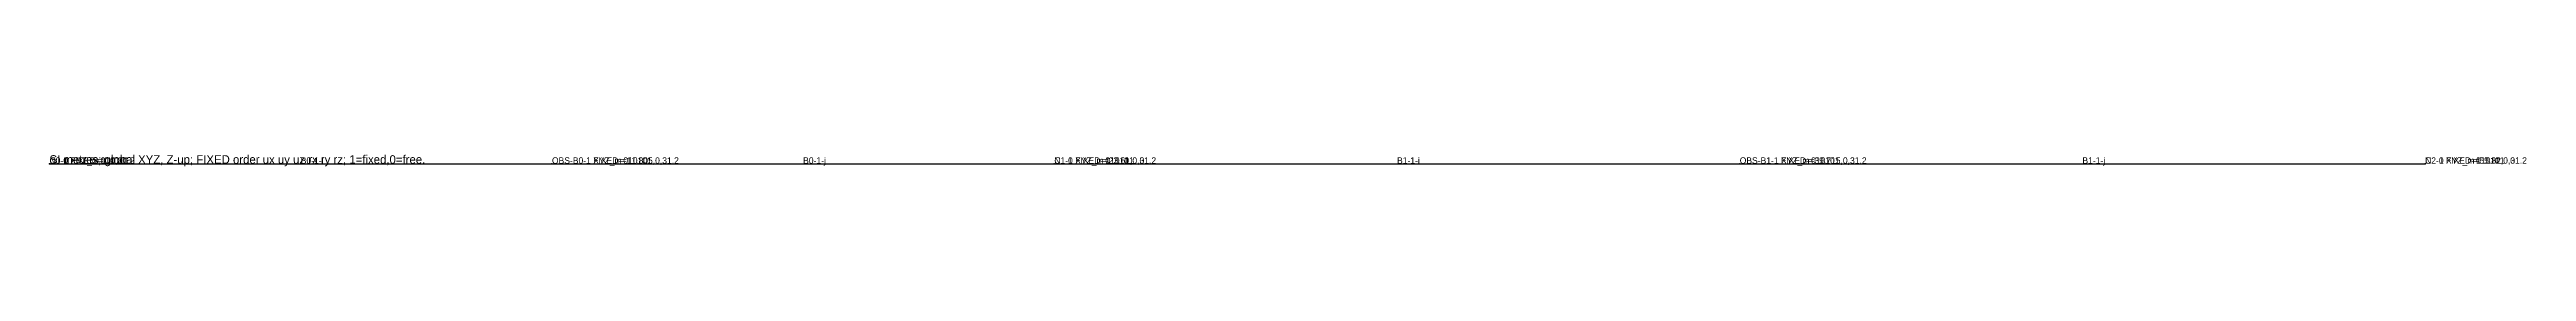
# Model space of a CAD drawing. Header units: metres. Extents: x 0 to 58.2, y -0.1 to 0.2.
import ezdxf

# ---------------------------------------------------------------- set-up
doc = ezdxf.new("R2010")
doc.units = ezdxf.units.M

msp = doc.modelspace()

# ---------------------------------------------------------------- linework, layer by layer
at = {"layer": 'NODE'}
for p in [(0, 0), (0, 0, 31.2), (11.805, 0, 31.2), (23.61, 0), (23.61, 0, 31.2), (39.715, 0, 31.2), (55.82, 0), (55.82, 0, 31.2)]:
    msp.add_point(p, dxfattribs=at)
at = {"layer": 'STRUCT'}
for p, q in [((0, 0), (0, 0, 31.2)), ((0, 0, 31.2), (11.805, 0, 31.2)), ((11.805, 0, 31.2), (23.61, 0, 31.2)), ((23.61, 0), (23.61, 0, 31.2)), ((23.61, 0, 31.2), (39.715, 0, 31.2)), ((39.715, 0, 31.2), (55.82, 0, 31.2)), ((55.82, 0), (55.82, 0, 31.2))]:
    msp.add_line(p, q, dxfattribs=at)

# ---------------------------------------------------------------- texts
at = {"layer": 'DRAWING_NOTE'}
msp.add_text('SI metres; global XYZ, Z-up; FIXED order ux uy uz rx ry rz; 1=fixed,0=free.', height=0.2, dxfattribs=at).set_placement((0, 0, 34.2))
at = {"layer": 'MEMBER_ID'}
for s, p in [('C0-1', (0, 0, 15.6)), ('B0-1-i', (5.9025, 0, 31.2)), ('B0-1-j', (17.7075, 0, 31.2)), ('C1-1', (23.61, 0, 15.6)), ('B1-1-i', (31.6625, 0, 31.2)), ('B1-1-j', (47.7675, 0, 31.2)), ('C2-1', (55.82, 0, 15.6))]:
    msp.add_text(s, height=0.15, dxfattribs=at).set_placement(p)
at = {"layer": 'NODE_COORD'}
for s, p in [('N0-0 XYZ_m=0,0,0', (0, 0)), ('N0-1 XYZ_m=0,0,31.2', (0, 0, 31.2)), ('OBS-B0-1 XYZ_m=11.805,0,31.2', (11.805, 0, 31.2)), ('N1-0 XYZ_m=23.61,0,0', (23.61, 0)), ('N1-1 XYZ_m=23.61,0,31.2', (23.61, 0, 31.2)), ('OBS-B1-1 XYZ_m=39.715,0,31.2', (39.715, 0, 31.2)), ('N2-0 XYZ_m=55.82,0,0', (55.82, 0)), ('N2-1 XYZ_m=55.82,0,31.2', (55.82, 0, 31.2))]:
    msp.add_text(s, height=0.15, dxfattribs=at).set_placement(p)
at = {"layer": 'NODE_ID'}
for s, p in [('N0-0', (0, 0)), ('N0-1', (0, 0, 31.2)), ('OBS-B0-1', (11.805, 0, 31.2)), ('N1-0', (23.61, 0)), ('N1-1', (23.61, 0, 31.2)), ('OBS-B1-1', (39.715, 0, 31.2)), ('N2-0', (55.82, 0)), ('N2-1', (55.82, 0, 31.2))]:
    msp.add_text(s, height=0.15, dxfattribs=at).set_placement(p)
at = {"layer": 'RESTRAINT'}
for s, p in [('N0-0 FIXED=111111', (0, 0)), ('N0-1 FIXED=010101', (0, 0, 31.2)), ('OBS-B0-1 FIXED=010101', (11.805, 0, 31.2)), ('N1-0 FIXED=111111', (23.61, 0)), ('N1-1 FIXED=010101', (23.61, 0, 31.2)), ('OBS-B1-1 FIXED=010101', (39.715, 0, 31.2)), ('N2-0 FIXED=111111', (55.82, 0)), ('N2-1 FIXED=010101', (55.82, 0, 31.2))]:
    msp.add_text(s, height=0.15, dxfattribs=at).set_placement(p)

doc.saveas('drawing.dxf')
